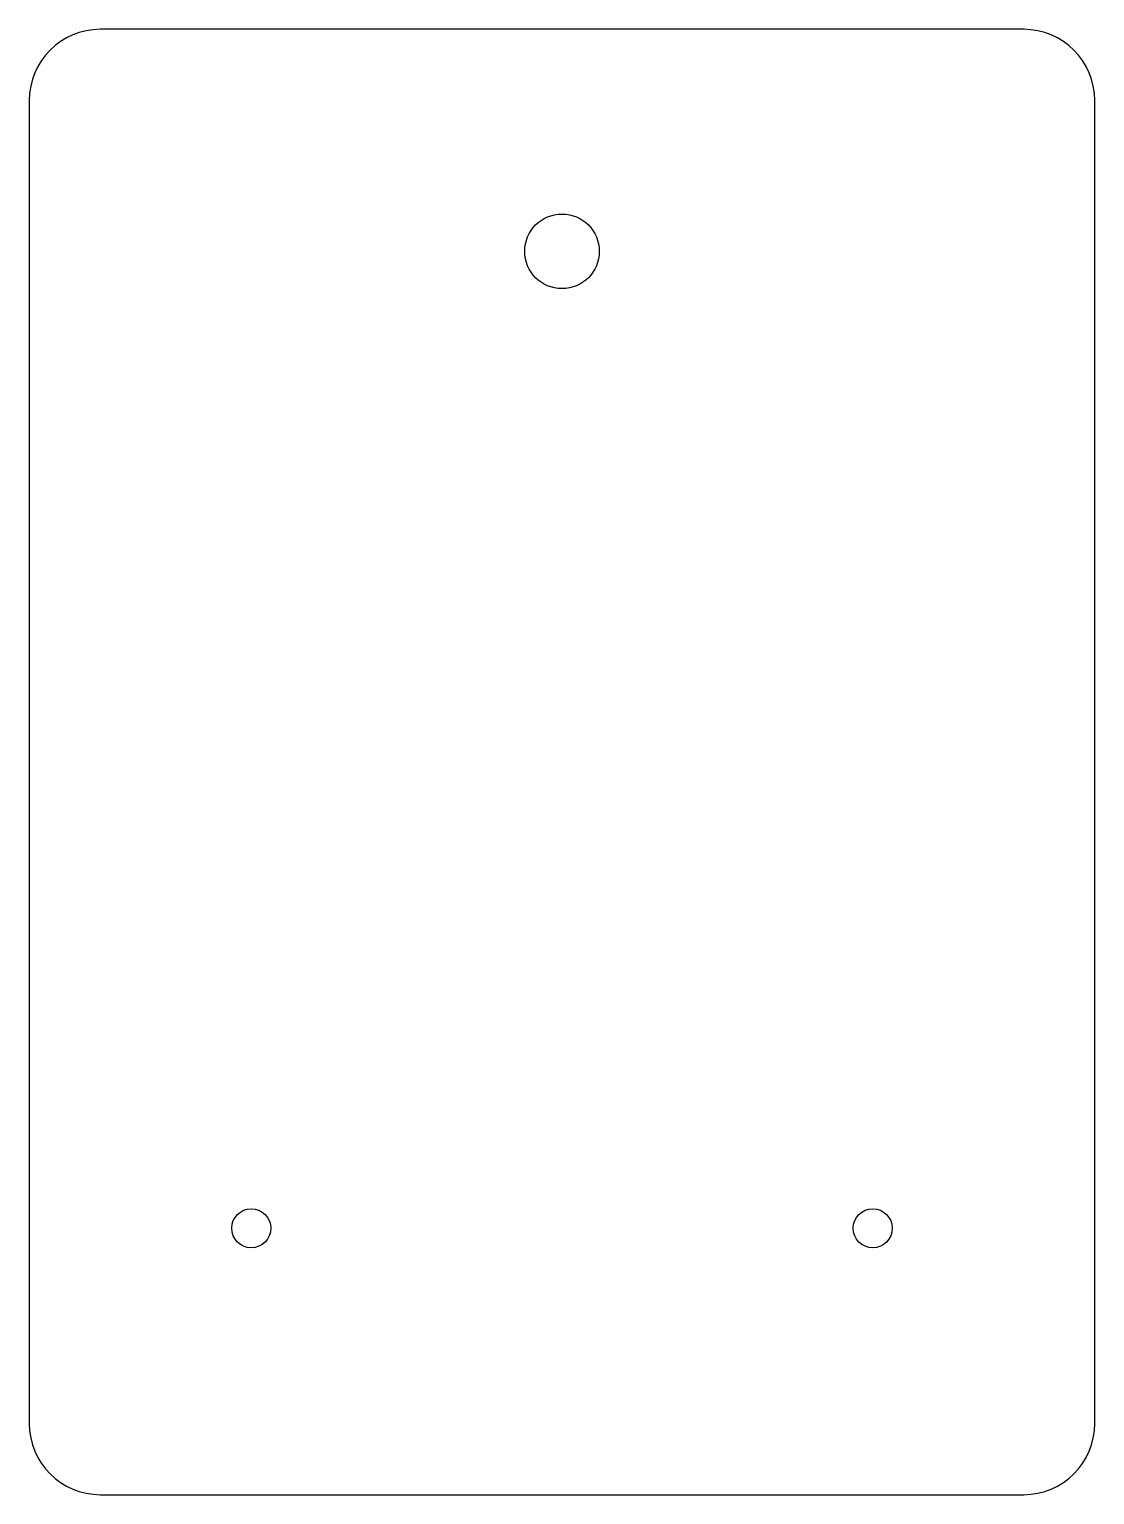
# Model space of a CAD drawing. Header units: millimetres. Extents: x -170 to -50, y 660 to 825.
import ezdxf

# ---------------------------------------------------------------- set-up
doc = ezdxf.new("R2010")
doc.units = ezdxf.units.MM

msp = doc.modelspace()

# ---------------------------------------------------------------- linework, layer by layer
for p, q in [((-58, 825), (-162, 825)), ((-170, 817), (-170, 668)), ((-50, 668), (-50, 817)), ((-162, 660), (-58, 660))]:
    msp.add_line(p, q)
for centre, radius in [((-110, 800), 4.2), ((-145, 690), 2.2), ((-75, 690), 2.2)]:
    msp.add_circle(centre, radius)
for centre, start, end in [((-162, 817), 90, 180), ((-58, 817), 0, 90), ((-162, 668), -180, -90), ((-58, 668), -90, 0)]:
    msp.add_arc(centre, 8, start, end)

doc.saveas('drawing.dxf')
